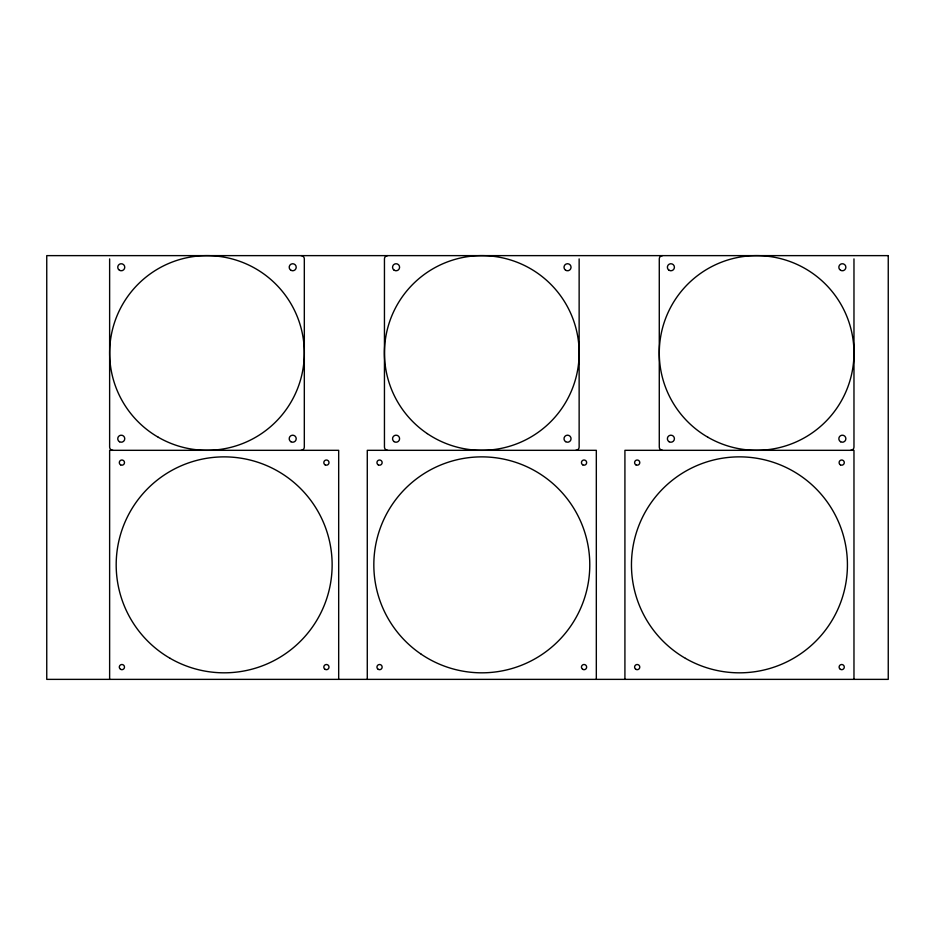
<?xml version="1.0" encoding="UTF-8"?>
<svg xmlns="http://www.w3.org/2000/svg" width="935" height="935" viewBox="0 0 935 935"><rect width="100%" height="100%" fill="white"/><g stroke="black" fill="none" stroke-linecap="round" stroke-linejoin="round"><path stroke-width="1.4" d="M853.971 258.901L853.971 447.047A3.272 3.272 0 0 1 850.698 450.319M853.971 679.371L853.971 450.319L624.919 450.319L624.919 679.371M596.32 679.371L596.32 450.319L367.28 450.319L367.28 679.371M579.139 258.901L579.139 447.047A3.272 3.272 0 0 1 575.866 450.319M338.68 679.371L338.68 450.319L109.629 450.319L109.629 679.371M109.629 258.901L109.629 447.047A3.272 3.272 0 0 0 112.901 450.319M662.553 450.319A3.272 3.272 0 0 1 659.28 447.047L659.28 258.901A3.272 3.272 0 0 1 662.553 255.629M301.047 450.319A3.272 3.272 0 0 0 304.319 447.047L304.319 258.901A3.272 3.272 0 0 0 301.047 255.629M387.721 450.319A3.272 3.272 0 0 1 384.449 447.047L384.449 258.901A3.272 3.272 0 0 1 387.721 255.629M888.25 255.629L46.75 255.629L46.75 679.371L888.25 679.371L888.25 255.629M685.448 658.357A107.981 107.981 0 0 0 847.426 564.845A107.981 107.981 0 0 0 685.448 471.333A107.981 107.981 0 0 0 685.448 658.357M840.401 669.343A2.595 2.595 0 0 0 844.293 667.099A2.595 2.595 0 0 0 840.401 664.843A2.595 2.595 0 0 0 840.401 669.343M635.894 669.343A2.595 2.595 0 0 0 639.785 667.099A2.595 2.595 0 0 0 635.894 664.843A2.595 2.595 0 0 0 635.894 669.343M635.894 464.847A2.595 2.595 0 0 0 639.785 462.591A2.595 2.595 0 0 0 635.894 460.347A2.595 2.595 0 0 0 635.894 464.847M840.401 464.847A2.595 2.595 0 0 0 844.293 462.591A2.595 2.595 0 0 0 840.401 460.347A2.595 2.595 0 0 0 840.401 464.847M582.75 464.847A2.595 2.595 0 0 0 586.654 462.591A2.595 2.595 0 0 0 582.75 460.347A2.595 2.595 0 0 0 582.75 464.847M378.243 464.847A2.595 2.595 0 0 0 382.146 462.591A2.595 2.595 0 0 0 378.243 460.347A2.595 2.595 0 0 0 378.243 464.847M378.243 669.343A2.595 2.595 0 0 0 382.146 667.099A2.595 2.595 0 0 0 378.243 664.843A2.595 2.595 0 0 0 378.243 669.343M582.75 669.343A2.595 2.595 0 0 0 586.654 667.099A2.595 2.595 0 0 0 582.75 664.843A2.595 2.595 0 0 0 582.75 669.343M421.276 654.266A107.981 107.981 0 0 0 589.506 572.547A107.981 107.981 0 0 0 434.623 467.722A107.981 107.981 0 0 0 421.276 654.266M170.17 658.357A107.981 107.981 0 0 0 332.135 564.845A107.981 107.981 0 0 0 170.17 471.333A107.981 107.981 0 0 0 170.17 658.357M325.111 669.343A2.595 2.595 0 0 0 329.003 667.099A2.595 2.595 0 0 0 325.111 664.843A2.595 2.595 0 0 0 325.111 669.343M120.603 669.343A2.595 2.595 0 0 0 124.495 667.099A2.595 2.595 0 0 0 120.603 664.843A2.595 2.595 0 0 0 120.603 669.343M120.603 464.847A2.595 2.595 0 0 0 124.495 462.591A2.595 2.595 0 0 0 120.603 460.347A2.595 2.595 0 0 0 120.603 464.847M325.111 464.847A2.595 2.595 0 0 0 329.003 462.591A2.595 2.595 0 0 0 325.111 460.347A2.595 2.595 0 0 0 325.111 464.847M669.133 441.752A3.518 3.518 0 0 0 674.415 438.702A3.518 3.518 0 0 0 669.133 435.663A3.518 3.518 0 0 0 669.133 441.752M840.588 270.297A3.518 3.518 0 0 0 845.871 267.246A3.518 3.518 0 0 0 840.588 264.208A3.518 3.518 0 0 0 840.588 270.297M669.133 270.297A3.518 3.518 0 0 0 674.415 267.246A3.518 3.518 0 0 0 669.133 264.208A3.518 3.518 0 0 0 669.133 270.297M840.588 441.752A3.518 3.518 0 0 0 845.871 438.702A3.518 3.518 0 0 0 840.588 435.663A3.518 3.518 0 0 0 840.588 441.752M707.947 437.276A97.345 97.345 0 0 0 853.971 352.974A97.345 97.345 0 0 0 707.947 268.672A97.345 97.345 0 0 0 707.947 437.276M158.307 437.276A97.345 97.345 0 0 0 304.319 352.974A97.345 97.345 0 0 0 158.307 268.672A97.345 97.345 0 0 0 158.307 437.276M119.493 441.752A3.518 3.518 0 0 0 124.764 438.702A3.518 3.518 0 0 0 119.493 435.663A3.518 3.518 0 0 0 119.493 441.752M290.949 441.752A3.518 3.518 0 0 0 296.22 438.702A3.518 3.518 0 0 0 290.949 435.663A3.518 3.518 0 0 0 290.949 441.752M290.949 270.297A3.518 3.518 0 0 0 296.22 267.246A3.518 3.518 0 0 0 290.949 264.208A3.518 3.518 0 0 0 290.949 270.297M119.493 270.297A3.518 3.518 0 0 0 124.764 267.246A3.518 3.518 0 0 0 119.493 264.208A3.518 3.518 0 0 0 119.493 270.297M427.237 433.595A97.345 97.345 0 0 0 578.894 359.917A97.345 97.345 0 0 0 439.263 265.411A97.345 97.345 0 0 0 427.237 433.595M565.546 441.612A3.518 3.518 0 0 0 571.04 438.959A3.518 3.518 0 0 0 565.991 435.535A3.518 3.518 0 0 0 565.546 441.612M394.091 441.612A3.518 3.518 0 0 0 399.584 438.959A3.518 3.518 0 0 0 394.535 435.535A3.518 3.518 0 0 0 394.091 441.612M394.091 270.157A3.518 3.518 0 0 0 399.584 267.503A3.518 3.518 0 0 0 394.535 264.079A3.518 3.518 0 0 0 394.091 270.157M565.546 270.157A3.518 3.518 0 0 0 571.04 267.503A3.518 3.518 0 0 0 565.991 264.079A3.518 3.518 0 0 0 565.546 270.157"/></g></svg>
